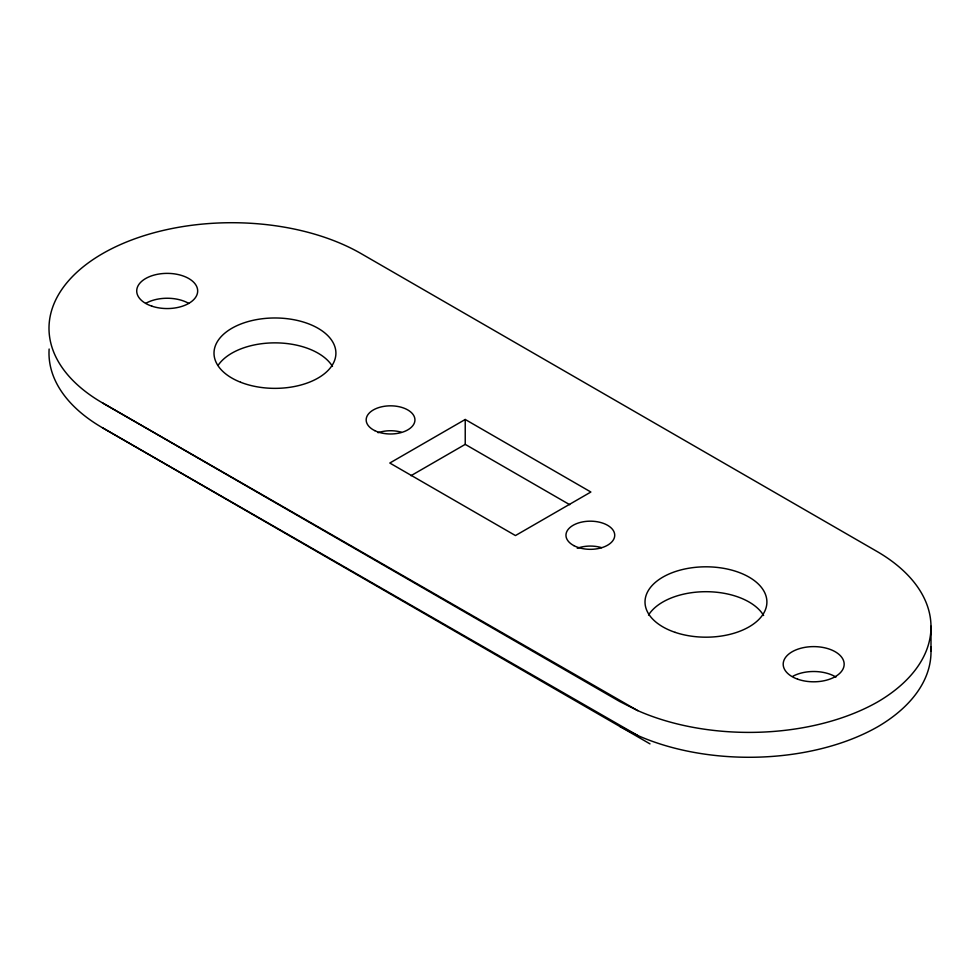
<?xml version="1.0" encoding="UTF-8"?>
<svg xmlns="http://www.w3.org/2000/svg" width="980" height="980" viewBox="0 0 980 980"><rect width="100%" height="100%" fill="white"/><g stroke="black" fill="none" stroke-linecap="round" stroke-linejoin="round"><path stroke-width="1.47" d="M465.231 419.477L389.807 463.026L515.456 535.558L590.879 492.021L465.231 419.477L465.231 444.369L569.711 504.688M410.988 475.692L465.231 444.369M637.747 710.623L619.752 701.533L102.557 402.939A182.856 105.571 0 0 1 102.557 253.636A182.856 105.571 0 0 1 361.155 253.636L876.806 551.348A185.036 106.832 0 0 1 878.337 701.533A183.076 105.693 0 0 1 637.747 710.623L102.557 402.939M619.752 726.413L637.747 735.502A183.076 105.693 0 0 0 878.337 726.413A185.036 106.832 0 0 0 930.816 646.984M49.135 349.027A182.856 105.571 0 0 0 102.557 427.819L637.747 735.502M102.557 427.819L649.997 743.881M931 626.257L931 651.136M648.539 615.06A60.956 35.194 0 0 1 706.335 591.7A60.956 35.194 0 0 1 763.616 615.489M145.689 303.384A30.478 17.591 0 0 1 188.797 303.42M378.084 432.707A24.378 14.075 0 0 1 401.053 432.094M218.099 365.369A60.956 35.194 0 0 1 275.931 342.865A60.956 35.194 0 0 1 332.477 366.422M577.257 548.261A24.378 14.075 0 0 1 601.622 547.661M792.869 676.249A30.478 17.591 0 0 1 835.94 677.07M374.728 430.612A24.378 14.075 0 0 0 414.528 422.478A24.378 14.075 0 0 0 382.408 406.639A24.378 14.075 0 0 0 374.728 430.612M675.134 632.357A60.956 35.194 0 0 0 766.899 602.222A60.956 35.194 0 0 0 675.808 571.413A60.956 35.194 0 0 0 675.134 632.357M573.864 545.627A24.378 14.075 0 0 0 614.142 538.314A24.378 14.075 0 0 0 583.027 521.826A24.378 14.075 0 0 0 573.864 545.627M151.924 306.189A30.478 17.591 0 0 0 197.678 290.987A30.478 17.591 0 0 0 152.01 275.711A30.478 17.591 0 0 0 151.924 306.189M240.627 382.249A60.956 35.194 0 0 0 335.736 355.789A60.956 35.194 0 0 0 248.491 321.465A60.956 35.194 0 0 0 240.627 382.249M797.598 679.152A30.478 17.591 0 0 0 844.148 664.783A30.478 17.591 0 0 0 799.325 648.687A30.478 17.591 0 0 0 797.598 679.152"/></g></svg>
